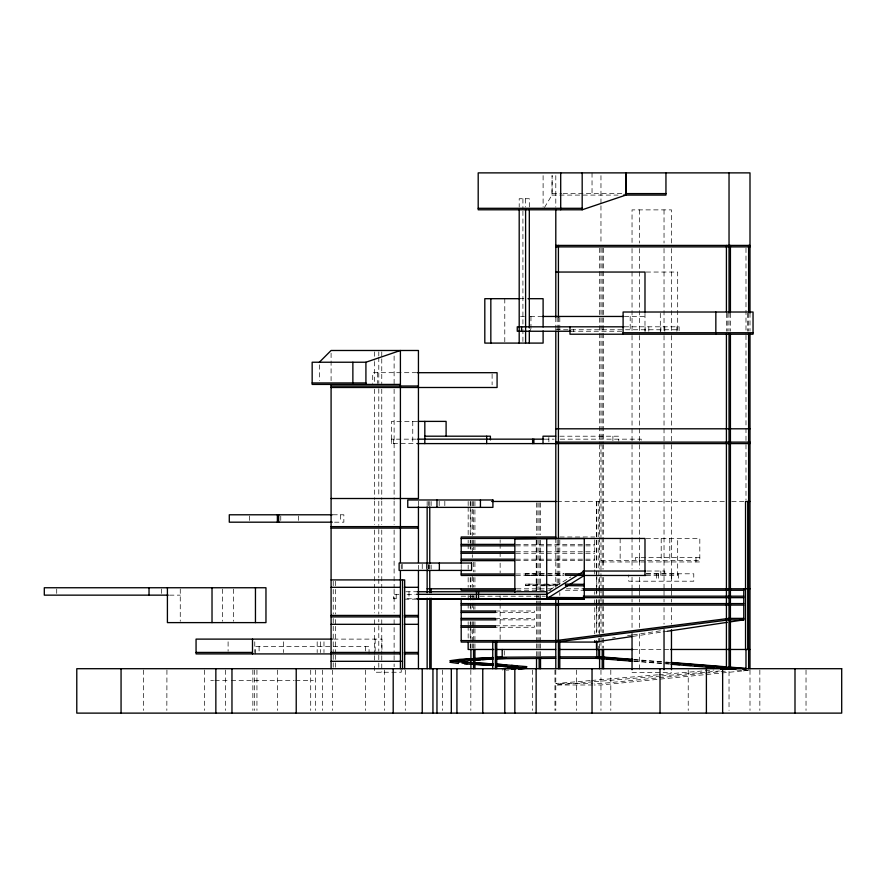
<?xml version="1.0" encoding="UTF-8"?>
<svg xmlns="http://www.w3.org/2000/svg" width="886" height="886" viewBox="0 0 886 886"><rect width="100%" height="100%" fill="white"/><g stroke="black" fill="none" stroke-linecap="round" stroke-linejoin="round"><path stroke-width="0.66" stroke-dasharray="4.43 3.32" d="M536.207 590.873L536.218 539.84M544.458 207.523L551.945 195.086L552.111 175.494L552.133 195.086M549.774 589.943L570.905 576.852M612.514 637.942L615.249 637.532M627.554 635.705L631.663 635.096M633.025 634.885L661.742 630.61M633.025 636.37L661.731 632.095M663.105 631.884L667.202 631.275M725.379 671.156L600.963 683.516L594.118 683.516M741.792 671.012L600.963 684.989L594.118 684.989M743.155 670.868L749.999 670.193L743.443 670.193M590.176 680.581L555.799 683.516L592.756 683.516M591.549 680.459L657.545 674.822M658.918 674.7L713.906 670.004M592.922 681.821L555.799 684.989L592.756 684.989M594.296 681.699L660.292 676.062M661.665 675.952L719.41 671.012M502.838 670.126L502.716 670.17M508.797 670.037L506.083 670.17M552.133 193.602L561.768 193.602M563.086 193.602L626.048 193.602M551.945 195.086L618.051 195.086M646.182 272.046L677.69 272.046L677.69 331.253M519.838 298.693L523.947 298.693M520.536 316.457L524.446 316.457M530.26 316.457L541.955 316.457M624.386 316.457L644.986 316.457M624.242 326.812L679.108 326.812L679.108 331.253M555.799 329.769L677.69 329.769M570.783 331.253L621.983 331.253M416.63 372.696L372.718 372.696L372.718 383.461M416.83 421.393L391.501 421.393L391.501 443.598M559.83 436.2L618.749 436.2L618.749 441.128M416.32 439.157L391.435 439.157L391.435 443.598L416.83 443.598M544.425 439.157L554.104 439.157M560.273 439.157L641.22 439.157L641.22 442.491M557.172 501.465L724.837 501.465M731.736 501.465L744.473 501.465M332.892 514.788L343.857 514.788L343.857 522.186L332.892 522.186M559.83 536.982L594.739 536.982M646.149 538.466L699.818 538.466L699.818 561.957L600.963 561.957M516.04 544.381L594.739 544.381M516.04 545.865L594.739 545.865M516.04 551.79L594.739 551.79M516.04 553.263L594.739 553.263M699.807 557.527L635.461 557.527L635.461 561.957M516.04 559.188L594.739 559.188M600.963 560.484L699.818 560.484M516.04 560.661L594.739 560.661M647.057 571.027L664.799 571.027L664.799 575.468M525.531 573.774L536.152 573.984L536.196 575.468L525.586 575.258L525.531 573.774L564.061 573.774M646.293 573.796L693.771 573.796L693.771 581.194L628.717 581.194L628.717 575.025M516.04 573.984L564.028 573.984M646.182 573.984L677.69 573.984M525.586 575.258L564.116 575.258M516.04 575.468L564.028 575.468M646.182 575.468L677.69 575.468L677.69 538.466M544.447 585.823L525.586 585.613L525.531 584.129L559.941 584.129M525.531 584.129L544.392 584.35M545.765 584.35L559.498 584.35M525.586 585.613L557.239 585.613M545.82 585.823L556.807 585.823M516.571 588.791L553.052 588.791M566.375 588.791L583.176 588.791M516.582 590.264L550.859 590.264M565.423 590.264L582.656 590.264M405.899 591.748L416.918 591.748M398.955 594.318L393.506 594.318L393.506 598.759L398.955 598.759M407.084 594.318L415.29 594.318M169.547 595.148L180.257 595.148M461.196 596.189L474.907 596.189M479.99 596.189L545.377 596.189M407.084 598.759L415.29 598.759M404.525 599.146L415.888 599.146M495.363 610.986L534.302 610.986L534.302 612.47L495.363 612.47M495.363 618.384L534.302 618.384L534.302 619.868L495.363 619.868M495.363 625.793L534.302 625.793L534.302 627.266L495.363 627.266M333.634 639.116L381.955 639.116L381.955 651.221M633.224 649.471L670.492 649.471M736.897 670.193L742.136 670.193M632.039 672.485L671.466 672.485M210.757 680.415L213.493 680.415M214.866 680.415L229.906 680.415M231.268 680.415L294.185 680.415M295.559 680.415L313.334 680.415M634.077 659.505L664.445 661.92M665.818 662.019L669.96 662.351M633.756 659.826L669.639 662.684M634.077 660.978L664.445 663.392M665.818 663.503L669.96 663.835M633.756 661.31L669.639 664.157M536.152 584.35L536.196 585.823M806.027 670.06L806.027 710.428M759.845 670.06L759.845 710.428M749.999 312.968L749.999 331.176M749.999 670.06L749.999 710.428M748.615 313.19L748.615 331.176M747.374 313.19L747.374 331.176M745.99 248.18L745.99 333.944M745.99 335.329L745.99 443.221M745.99 444.606L745.99 499.948M730.418 313.19L730.418 331.176M729.034 312.968L729.034 331.176M729.034 671.4L729.034 710.428M727.805 313.19L727.805 331.176M726.42 313.19L726.42 331.176M695.975 557.527L695.975 561.957M688.223 670.06L688.223 710.428M678.565 573.796L678.565 581.194M676.882 326.812L676.882 331.253M671.466 243.03L671.466 209.882L632.039 209.882L632.039 243.03M671.466 248.556L671.466 334.166M671.466 335.55L671.466 443.255M671.466 444.639L671.466 589.633M671.466 591.017L671.466 597.917M671.466 599.301L671.466 602.059M671.466 607.586L671.466 624.154M671.344 573.796L671.344 581.194M669.794 538.466L669.794 561.957M664.799 326.812L664.799 331.253M664.035 209.882L664.035 243.03M664.035 248.556L664.035 334.166M664.035 335.55L664.035 443.255M664.035 444.639L664.035 589.633M664.035 591.017L664.035 597.917M664.035 599.301L664.035 602.059M664.035 607.586L664.035 624.154M661.2 538.466L661.2 561.957M660.823 326.812L660.823 331.253M660.823 571.027L660.823 575.468M660.303 313.323L660.303 331.597M658.464 573.796L658.464 581.194M656.681 573.796L656.681 581.194M648.818 326.812L648.818 331.741M645.097 326.812L645.097 331.741M644.986 313.356L644.986 331.253M639.482 209.882L639.482 243.03M639.482 248.556L639.482 334.166M639.482 335.55L639.482 443.255M639.482 444.639L639.482 568.923M639.482 577.207L639.482 589.633M639.482 591.017L639.482 597.917M639.482 599.301L639.482 602.059M639.482 607.586L639.482 628.296M639.482 633.822L639.482 672.485M639.282 557.527L639.282 561.957M632.039 248.556L632.039 334.166M632.039 335.55L632.039 443.255M632.039 444.639L632.039 568.923M632.039 577.207L632.039 589.633M632.039 591.017L632.039 597.917M632.039 599.301L632.039 602.059M632.039 607.586L632.039 629.68M630.19 316.457L630.19 331.253M620.145 538.466L620.145 561.957M612.902 436.2L612.902 441.128M610.808 670.06L610.808 710.428M603.576 248.18L603.576 443.221M603.576 444.606L603.576 569.111M603.576 577.406L603.576 589.866M603.576 591.25L603.576 598.161M603.576 599.545L603.576 605.083M603.576 606.456L603.576 632.748M603.576 638.274L603.576 647.965M602.192 248.18L602.192 443.221M602.192 444.606L602.192 569.111M602.192 577.406L602.192 589.866M602.192 591.25L602.192 598.161M602.192 599.545L602.192 605.083M602.192 606.456L602.192 632.748M602.192 638.274L602.192 647.965M600.963 175.627L600.963 204.4M600.963 205.774L600.963 244.148M600.963 248.069L600.963 440.907M600.963 441.848L600.963 587.451M600.963 588.481L600.963 595.392M600.963 596.776L600.963 602.436M600.963 603.698L600.963 634.132M600.963 635.517L600.963 639.659M600.963 641.043L600.963 648.087M600.963 670.06L600.963 710.428M599.578 248.18L599.578 443.221M599.578 444.606L599.578 569.111M599.578 577.406L599.578 589.866M599.578 591.25L599.578 598.161M599.578 599.545L599.578 605.083M599.578 606.456L599.578 636.89M599.578 638.274L599.578 642.428M599.578 643.812L599.578 647.965M598.737 501.465L598.892 594.141M598.737 599.678L598.892 632.87M598.737 638.407L598.737 649.471M596.81 501.465L596.81 573.397M596.81 574.77L596.81 587.23M596.81 588.603L596.81 594.141M596.81 599.678L596.81 602.436M596.81 603.82L596.81 632.87M596.5 501.465L596.5 576.155M596.5 577.539L596.5 589.987M596.5 591.372L596.5 594.141M596.5 599.678L596.5 605.204M596.5 606.589L596.5 632.87M594.739 539.84L594.739 568.613M594.739 569.986L594.739 574.095M594.739 591.626L594.739 594.362M594.739 599.811L594.739 633.889M592.036 172.881L592.036 195.086M576.387 670.06L576.387 710.428M573.707 329.282L573.707 331.741M559.797 317.343L559.797 329.791M559.797 540.061L559.797 584.328M559.797 592.623L559.797 595.392M558.413 317.343L558.413 329.791M558.413 540.061L558.413 584.328M557.183 317.343L557.183 329.791M557.183 540.061L557.183 584.328M555.799 175.627L555.799 207.147M555.799 317.343L555.799 329.88M555.799 538.466L555.799 587.451M555.799 670.06L555.799 710.428M554.968 670.06L554.968 710.428M548.866 437.429L548.866 442.369M543.107 175.616L543.107 207.047M540.526 502.849L540.526 534.635M540.526 540.161L540.526 589.921M540.526 595.458L540.526 599.6M540.526 600.985L540.526 605.127M540.526 606.511L540.526 642.45M540.526 643.834L540.526 656.271M539.142 502.849L539.142 534.635M539.142 540.161L539.142 589.921M539.142 595.458L539.142 599.6M539.142 600.985L539.142 605.127M539.142 606.511L539.142 642.45M539.142 643.834L539.142 656.271M537.913 502.849L537.913 534.635M537.913 540.161L537.913 589.921M537.913 595.458L537.913 599.6M537.913 600.985L537.913 605.127M537.913 606.511L537.913 642.45M537.913 643.834L537.913 656.271M536.528 502.849L536.528 534.635M536.528 540.161L536.528 589.921M536.528 595.458L536.528 599.6M536.528 600.985L536.528 605.127M536.528 606.511L536.528 642.45M536.528 643.834L536.528 656.271M532.364 670.06L532.364 710.428M530.958 316.457L530.958 329.913M530.692 329.038L530.692 331.253M529.319 206.981L529.319 198.73L519.196 198.73L519.196 206.981M525.597 198.73L525.597 206.981M522.917 198.73L522.917 209.727M522.917 211.112L522.917 327.975M522.917 329.348L522.917 343.092M504.787 298.693L504.787 341.752M504.278 650.712L504.278 655.651M500.136 539.84L500.136 542.575M500.136 543.949L500.136 550.793M500.136 552.166L500.136 557.648M500.136 563.131L500.136 572.721M500.136 595.724L500.136 602.535M500.136 603.898L500.136 639.349M492.107 374.036L492.107 384.801M474.929 501.465L474.929 508.376M474.929 509.76L474.929 534.635M474.929 540.161L474.929 545.698M474.929 547.072L474.929 549.841M474.929 562.278L474.929 571.957M474.929 577.484L474.929 587.163M474.929 595.458L474.929 605.127M474.929 606.511L474.929 609.28M474.929 621.717L474.929 627.244M474.929 628.628L474.929 642.45M474.929 643.834L474.929 647.976M473.545 501.465L473.545 508.376M473.545 509.76L473.545 534.635M473.545 540.161L473.545 545.698M473.545 547.072L473.545 549.841M473.545 562.278L473.545 571.957M473.545 577.484L473.545 587.163M473.545 595.458L473.545 605.127M473.545 606.511L473.545 609.28M473.545 621.717L473.545 627.244M473.545 628.628L473.545 642.45M473.545 643.834L473.545 647.976M472.304 501.465L472.304 535.576M472.304 540.161L472.304 553.307M472.304 554.68L472.304 557.405M472.304 576.509L472.304 587.418M472.304 595.458L472.304 609.358M472.304 621.717L472.304 642.45M472.304 643.834L472.304 648.087M470.92 501.465L470.92 508.376M470.92 509.76L470.92 534.635M470.92 540.161L470.92 545.698M470.92 547.072L470.92 549.841M470.92 577.484L470.92 587.163M470.92 595.458L470.92 605.127M470.92 606.511L470.92 609.28M470.92 621.717L470.92 627.244M470.92 628.628L470.92 642.45M470.92 643.834L470.92 647.976M470.831 670.06L470.831 710.428M470.233 501.465L470.233 505.607M470.233 506.991L470.233 534.657M470.233 540.194L470.233 542.963M470.233 544.347L470.233 549.874M470.233 577.539L470.233 587.23M470.233 595.525L470.233 602.436M470.233 603.82L470.233 609.358M470.233 621.806L470.233 624.575M470.233 625.959L470.233 638.407M470.233 643.934L470.233 648.087M468.162 501.465L468.162 505.607M468.162 506.991L468.162 534.657M468.162 540.194L468.162 542.963M468.162 544.347L468.162 549.874M468.162 565.091L468.162 569.244M468.162 577.539L468.162 587.23M468.162 595.525L468.162 602.436M468.162 603.82L468.162 609.358M468.162 621.806L468.162 624.575M468.162 625.959L468.162 638.407M461.196 564.504L461.196 568.613M444.827 501.221L444.827 506.15M442.502 670.06L442.502 710.428M439.19 501.221L439.19 506.15M431.139 501.465L431.139 505.607M431.139 565.046L431.139 569.189M429.765 501.465L429.765 505.607M429.765 565.046L429.765 569.189M428.879 564.249L428.879 569.189M428.525 501.465L428.525 505.607M428.525 565.046L428.525 569.189M427.141 501.465L427.141 505.607M427.141 564.227L427.141 569.687M426.653 564.249L426.653 569.189M422.234 564.249L422.234 569.189M418.436 501.199L418.436 506.582M418.436 565.279L418.436 569.41M412.765 421.393L412.765 443.598M409 591.748L409 599.146M405.301 670.06L405.301 710.428M402.211 564.249L402.211 569.189M401.236 564.537L401.236 568.679M401.236 669.484L401.236 672.241L374.656 672.241L374.656 663.957M396.197 594.318L396.197 598.759M394.115 356.017L394.115 383.638M394.115 389.164L394.115 499.626M394.115 501.011L394.115 524.49M394.115 530.016L394.115 588.005M394.115 589.389L394.115 612.868M394.115 619.768L394.115 654.289M394.115 655.673L394.115 662.573M394.115 663.957L394.115 666.715M393.672 439.157L393.672 443.598M384.424 670.06L384.424 710.428M381.766 351.875L381.766 357.401M381.766 358.775L381.766 383.638M381.766 389.164L381.766 499.626M381.766 501.011L381.766 524.49M381.766 530.016L381.766 588.005M381.766 589.389L381.766 612.868M381.766 619.768L381.766 654.289M381.766 655.673L381.766 662.573M381.766 663.957L381.766 672.241M378.798 351.864L378.798 355.973M378.798 357.346L378.798 383.383M378.798 388.865L378.798 497.135M378.798 501.199L378.798 525.409M378.798 529.485L378.798 577.672M378.798 579.045L378.798 585.934M378.798 588.658L378.798 614.22M378.798 619.38L378.798 621.839M378.798 625.66L378.798 651.221M378.798 655.252L378.798 667.368M377.691 372.696L377.691 383.461M375.155 639.116L375.155 651.221M374.656 351.875L374.656 360.159M374.656 361.543L374.656 383.638M374.656 389.164L374.656 499.626M374.656 501.011L374.656 524.49M374.656 530.016L374.656 588.005M374.656 589.389L374.656 612.868M374.656 619.768L374.656 654.289M374.656 655.673L374.656 662.573M369.052 653.912L369.052 646.514L255.456 646.514L255.456 653.912M365.409 646.514L365.409 651.443M365.453 670.06L365.453 710.428M340.457 514.788L340.457 522.186M335.362 581.271L335.362 588.105M335.362 589.467L335.362 614.064M335.362 619.524L335.362 624.995M335.362 626.358L335.362 653.68M335.362 655.053L335.362 667.346M333.225 581.271L333.225 588.182M333.225 589.467L333.225 614.064M333.225 618.539L333.225 654.411M333.225 655.053L333.225 667.346M332.582 670.06L332.582 710.428M331.087 353.204L331.087 380.648M323.977 641.807L323.977 652.572M322.537 670.06L322.537 710.428M320.477 641.807L320.477 652.572M319.359 364.844L319.359 380.515M317.177 641.807L317.177 652.572M315.449 670.06L315.449 710.428M310.709 670.06L310.709 710.428M298.504 516.017L298.504 520.946M283.509 641.807L283.509 652.572M280.773 516.017L280.773 522.186M277.672 670.06L277.672 710.428M259.1 646.514L259.1 653.912M256.94 670.06L256.94 710.428M254.769 641.807L254.769 652.572M254.36 670.06L254.36 710.428M252.864 670.06L252.864 710.428M249.564 516.017L249.564 520.946M233.483 589.09L233.483 621.263M228.101 641.807L228.101 651.221M225.609 670.06L225.609 710.428M222.652 589.09L222.652 621.263M204.666 670.06L204.666 710.428M180.257 588.991L180.257 621.263M166.933 670.06L166.834 710.428M161.507 588.991L161.507 593.919M143.621 670.06L143.621 710.428M56.715 588.991L56.715 593.919"/><path stroke-width="1.33" d="M514.844 592.413L514.855 538.633L536.218 538.466M546.695 599.324L546.717 538.644L584.284 538.489L584.273 599.169L514.832 599.313L584.273 599.146L584.217 597.673L546.64 597.452L546.695 598.936M458.793 662.285L465.859 660.878L492.926 658.962M517.945 666.726L508.409 668.21M319.359 362.23L331.087 350.491L418.436 350.491L418.436 498.508L331.087 498.508M400.406 384.424L312.16 384.424L312.16 362.23L365.918 362.23L400.406 350.491L400.406 562.521M749.999 312.968L749.999 172.881L478.196 172.881L478.196 209.783L582.18 209.783L625.859 195.086L626.048 172.881L626.048 195.086M450.498 661.875L449.9 662.263L458.439 663.492M451.362 661.687L452.923 661.454M559.088 642.073L594.739 642.073L631.663 636.569M667.202 631.275L727.362 622.315M730.097 621.906L743.775 619.868L743.775 588.791M555.799 642.073L729.034 619.868L743.775 619.868M453.3 661.41L458.505 660.923M522.662 667.535L526.849 666.637L496.514 664.09M511.842 669.362L517.967 668.088L496.747 665.707M521.987 667.601L518 667.955M743.155 669.395L745.89 669.118M720.783 669.417L730.418 668.708L730.418 333.944M507.866 668.254L507.036 668.321M518.886 669.362L526.849 668.11L496.514 665.574M505.884 668.421L502.196 668.697M555.677 656.891L496.481 657.246M555.71 658.342L496.481 658.73M461.03 660.735L464.552 660.502M492.926 657.478C494.886 657.844 437.352 659.66 468.052 662.263M511.144 668.421L509.594 668.509M469.237 660.225L480.677 659.627M501.166 657.135L496.625 657.357M482.538 659.538L492.893 659.029M496.625 658.841L506.349 658.331L502.196 658.364L502.196 656.88M492.893 657.545L459.734 659.35L449.889 660.712L458.439 662.008M599.578 658.364L596.81 658.387L596.81 656.903L600.963 656.869L559.797 656.88M626.048 193.602L665.951 193.602M623.522 195.086L665.951 195.086L665.951 172.881M478.196 208.299L582.18 208.299M555.799 245.411L749.999 245.411M555.799 246.884L749.999 246.884M555.799 272.046L644.986 272.046L644.986 311.983M519.838 298.693L484.808 298.693L484.808 343.092L543.107 343.092L543.107 330.987M527.967 298.693L543.107 298.693L543.107 326.945M542.575 316.457L623.345 316.457M623.788 326.812L517.258 326.812L517.258 331.253L570.805 331.253M623.102 332.737L753.045 332.737M417.494 372.696L497.079 372.696L497.079 387.492L331.087 387.492M312.16 382.951L365.918 382.951M331.087 386.019L418.436 386.019M418.103 421.393L446.101 421.393L446.101 435.768M555.799 428.802L749.999 428.802M424.826 436.2L490.401 436.2L490.401 439.899M555.721 436.2L543.018 436.2L543.018 443.598M417.705 439.157L543.683 439.157M555.799 442.114L749.999 442.114M417.184 443.598L749.999 443.598M491.675 501.465L555.998 501.465M749.999 501.465L745.536 501.465L745.536 649.471M332.228 514.788L229.286 514.788L229.286 522.186L332.228 522.186M331.087 526.627L418.436 526.627M331.087 528.1L418.436 528.1M555.799 536.982L461.196 536.982L461.196 563.131M461.196 538.466L644.986 538.466L644.986 575.468M514.855 538.633L546.717 538.644M461.196 544.381L514.666 544.381M461.196 545.865L514.666 545.865M461.196 551.79L514.666 551.79M461.196 553.263L514.666 553.263M461.196 559.188L514.666 559.188M461.196 560.661L514.666 560.661M583.032 571.027L645.695 571.027M461.196 573.984L514.666 573.984M514.666 575.468L461.196 575.468L461.196 569.986M583.032 575.468L645.695 575.468M331.087 579.909L404.68 579.909L404.68 668.708M331.087 587.307L400.406 587.307M404.271 587.307L418.436 587.307M427.141 588.791L515.685 588.791M583.298 588.791L749.999 588.791M514.666 590.264L461.196 590.264L461.196 588.791M583.298 590.264L743.775 590.264M417.262 591.748L546.695 591.748L546.695 599.146M416.608 594.318L546.695 594.318L584.273 571.027L584.273 575.468L546.695 598.759L416.608 598.759M168.207 595.148L44.3 595.148L44.3 587.75L265.966 587.75L265.966 622.614L167.41 622.614L167.41 587.75M583.298 596.189L743.775 596.189M583.298 597.662L743.775 597.662M417.262 599.146L584.273 599.169M461.196 603.587L743.775 603.587M461.196 605.072L743.775 605.072M461.196 610.986L495.363 610.986L495.363 612.47L461.196 612.47M331.087 615.427L400.406 615.427M404.271 615.427L418.436 615.427M331.087 616.911L400.406 616.911M404.271 616.911L418.436 616.911M461.196 618.384L495.363 618.384L495.363 619.868L461.196 619.868M743.775 618.384L729.034 618.384L555.799 640.589L461.196 640.589M331.087 624.309L400.406 624.309M404.271 624.309L418.436 624.309M461.196 625.793L495.363 625.793L495.363 627.266L461.196 627.266M332.361 639.116L196.061 639.116L196.061 653.912L400.406 653.912M556.353 642.073L461.196 642.073L461.196 598.449M493.746 649.471L468.162 649.471L468.162 642.549M496.514 649.471L555.677 649.471M559.465 649.471L632.704 649.471M670.492 649.471L749.999 649.471M196.061 652.428L252.499 652.428M331.087 652.428L400.406 652.428M404.271 652.428L418.436 652.428M404.271 653.912L418.436 653.912M559.786 658.376L599.844 658.353M331.087 661.31L402.543 661.31M464.463 662.429L493.258 663.924L474.209 662.75M464.463 663.902L493.258 665.408L484.875 664.943M484.155 664.899L474.209 664.234M496.747 664.234L506.681 664.943M602.347 656.98L632.704 659.394M671.333 662.462L726.531 666.848M729.3 667.069L745.857 668.387M632.382 659.727L596.5 656.869L596.5 658.353L632.382 661.2M671.012 662.794L745.536 668.708M606.478 658.785L612.005 659.228M617.52 659.671L624.42 660.214M628.562 660.546L632.704 660.878M672.718 664.057L679.617 664.6M683.759 664.932L690.659 665.475M694.801 665.807L701.701 666.35M705.832 666.682L714.116 667.346M716.874 667.557L723.773 668.11M671.012 664.267L735.867 669.428M470.267 662.451L470.843 662.495M467.276 663.669L461.983 663.093M511.565 665.386L517.025 666.172M794.997 668.708L794.997 713.119M749.999 333.657L749.999 668.708M748.615 245.411L748.615 311.806M748.615 333.944L748.615 668.708M747.762 501.465L747.762 649.471M745.99 649.349L745.99 668.708M730.418 245.411L730.418 311.806M729.034 172.881L729.034 312.968M729.034 333.657L729.034 668.708L726.42 668.708L726.42 333.944M726.42 245.411L726.42 311.806M722.644 668.708L722.644 713.119M715.844 312.016L715.844 334.21M706.397 668.708L706.397 713.119M671.466 629.68L671.466 669.727M664.035 629.68L664.035 669.727M660.015 668.708L660.015 713.119M632.039 633.822L632.039 669.727M623.102 334.21L623.102 312.016L753.045 312.016L753.045 334.21L569.986 334.21L569.986 326.812M603.576 649.349L603.576 668.708M602.192 649.349L602.192 668.708M599.578 649.349L599.578 668.708M598.892 649.471L598.892 656.88M596.81 641.176L596.81 656.88M596.5 641.176L596.5 649.471M594.739 640.589L594.739 642.073M592.036 668.708L592.036 713.119M582.18 172.881L582.18 209.783M560.705 172.881L560.705 209.783M559.797 641.043L559.797 668.708M558.413 245.411L558.413 317.343M558.413 331.176L558.413 538.677M558.413 598.161L558.413 668.708M555.799 209.882L555.799 317.343M555.799 331.176L555.799 538.677M555.799 598.161L555.799 668.708M540.526 657.656L540.526 668.708M539.142 657.656L539.142 668.708M536.528 657.656L536.528 668.708M536.13 668.708L536.13 713.119M533.881 439.157L533.881 443.598M532.619 439.157L532.619 443.598M529.319 209.727L529.319 327.975M529.319 330.722L529.319 343.092M525.597 209.727L525.597 343.092M521.544 326.812L521.544 331.253M519.196 209.727L519.196 343.092M514.832 668.708L514.832 713.119M504.787 668.708L504.787 713.119M502.207 649.471L502.196 658.331M496.747 642.073L496.747 668.708M495.363 642.073L495.363 668.708M492.749 642.073L492.749 668.708M490.833 298.693L490.833 343.092M486.669 436.2L486.669 443.598M482.759 668.708L482.759 713.119M480.433 499.981L480.433 507.379M478.584 591.748L478.584 599.146M476.491 591.748L476.491 599.146M474.929 649.36L474.929 668.708M473.545 649.36L473.545 668.708M470.92 649.36L470.92 668.708M456.921 668.708L456.921 713.119M451.317 668.708L451.317 713.119M439.356 563.02L439.356 570.418M436.964 499.981L436.964 507.379M436.964 668.708L436.964 713.119M432.944 668.708L432.944 713.119M431.139 588.548L431.139 592.69M431.139 598.216L431.139 668.708M429.765 506.991L429.765 563.662M429.765 570.573L429.765 592.69M429.765 598.216L429.765 668.708M427.141 506.925L427.141 563.662M427.141 569.687L427.141 592.69M427.141 598.216L427.141 668.708M424.826 421.393L424.826 443.598M422.234 668.708L422.234 713.119M418.436 506.582L418.436 562.521M418.436 570.783L418.436 668.708M402.543 579.909L402.543 668.708M400.406 570.783L400.406 668.708M393.196 668.708L393.196 713.119M365.918 362.23L365.918 384.424M352.872 362.23L352.872 384.424M331.087 384.757L331.087 668.708M296.223 668.708L296.223 713.119M278.669 514.788L278.669 522.186M277.373 514.788L277.373 522.186M255.456 587.75L255.456 622.614M252.499 639.116L252.499 653.912M231.966 668.708L231.966 713.119M215.852 668.708L215.852 713.119M212.02 587.75L212.02 622.614M149.025 587.75L149.025 595.148M121.061 668.708L121.061 713.119M492.915 499.981L407.759 499.981L407.759 507.379L492.915 507.379L492.915 499.981M471.596 563.02L399.121 563.02L399.121 570.418L471.596 570.418L471.596 563.02M841.7 668.708L76.783 668.708L76.783 713.119L841.7 713.119L841.7 668.708M584.217 573.984L565.445 573.774L565.501 575.258L584.273 575.468L584.217 573.984M584.217 584.35L565.445 584.129L565.501 585.613L584.273 585.823L584.217 584.35"/></g></svg>
